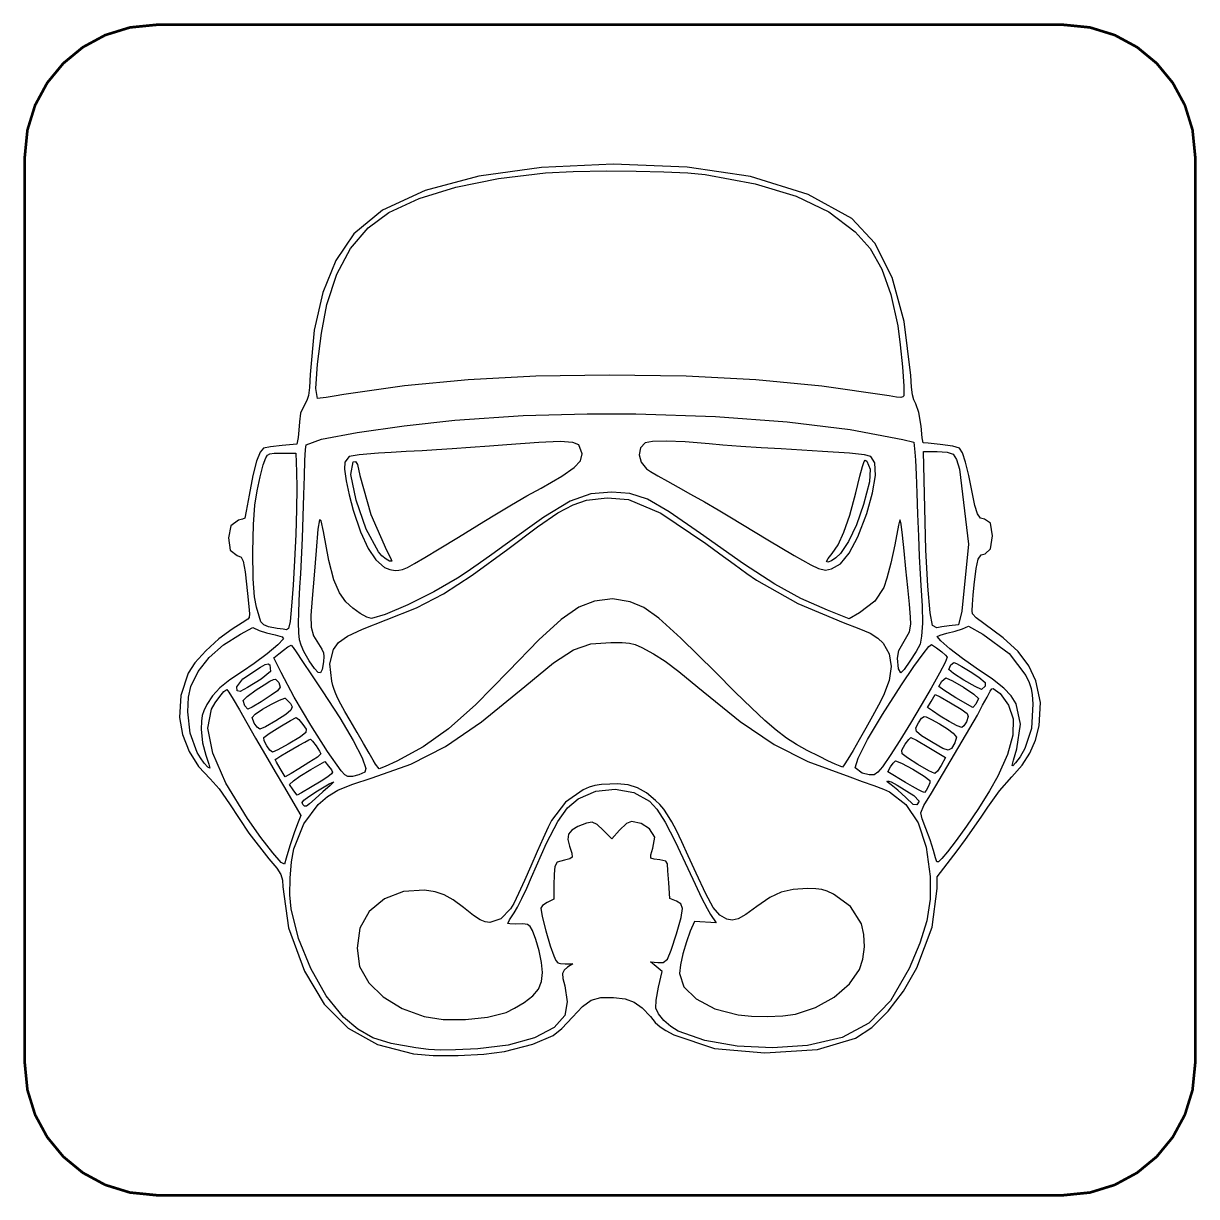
# Model space of a CAD drawing. Extents: x 0 to 7.6, y 0 to 10.9.
# Drawn here: x 4.055 to 7.559, y 0 to 3.504 of the extents above; entities that cross this region are included whole.
import ezdxf

# ---------------------------------------------------------------- set-up
doc = ezdxf.new("R2010")
doc.units = 0
doc.layers.get('0').update_dxf_attribs({"linetype": 'CONTINUOUS'})

msp = doc.modelspace()

# ---------------------------------------------------------------- linework, layer by layer
at = {"color": 1, "const_width": 0.007935}
msp.add_lwpolyline([(4.45247, 3.5), (7.16108, 3.5), (7.24061, 3.49208), (7.31456, 3.46918), (7.38146, 3.43294), (7.43972, 3.38493), (7.48768, 3.32671), (7.52393, 3.25982), (7.54682, 3.18587), (7.55479, 3.10628), (7.55479, 0.397678), (7.54682, 0.318142), (7.52393, 0.244194), (7.48768, 0.1773), (7.43972, 0.119032), (7.38146, 0.071072), (7.31456, 0.034831), (7.24061, 0.011936), (7.16108, 0.00396), (4.45247, 0.00396), (4.37289, 0.011936), (4.29893, 0.034831), (4.23204, 0.071072), (4.17383, 0.119032), (4.12582, 0.1773), (4.08957, 0.244194), (4.06668, 0.318142), (4.05875, 0.397678), (4.05875, 3.10628), (4.06668, 3.18587), (4.08957, 3.25982), (4.12582, 3.32671), (4.17383, 3.38493), (4.23204, 3.43294), (4.29893, 3.46918), (4.37289, 3.49208), (4.45247, 3.5)], close=True, dxfattribs=at)
at = {"color": 0}
for points in [[(5.81586, 3.08333), (5.60189, 3.07406), (5.41482, 3.04818), (5.25433, 3.00478), (5.12744, 2.9464), (5.04124, 2.87543), (4.98785, 2.79563), (4.94878, 2.70057), (4.92333, 2.58794), (4.91081, 2.45551), (4.90869, 2.41639), (4.90603, 2.39274), (4.90136, 2.37733), (4.89344, 2.36313), (4.88217, 2.33968), (4.87896, 2.31381), (4.87771, 2.28911), (4.87522, 2.26731), (4.87169, 2.24756), (4.82736, 2.24382), (4.79286, 2.23981), (4.77219, 2.2354), (4.7615, 2.22347), (4.75082, 2.1965), (4.73996, 2.15397), (4.72885, 2.09538), (4.72011, 2.04682), (4.71556, 2.02593), (4.70931, 2.02371), (4.69672, 2.01997), (4.6741, 2.00347), (4.6671, 1.96778), (4.67269, 1.93115), (4.69347, 1.91465), (4.70469, 1.91021), (4.71132, 1.89817), (4.71669, 1.86604), (4.72428, 1.80126), (4.7284, 1.76269), (4.72987, 1.74056), (4.72857, 1.72971), (4.72461, 1.72478), (4.70785, 1.71386), (4.67839, 1.6951), (4.6384, 1.66581), (4.59918, 1.63021), (4.56651, 1.59418), (4.54633, 1.56353), (4.52512, 1.49669), (4.5204, 1.43093), (4.53017, 1.37972), (4.54992, 1.32975), (4.5779, 1.28461), (4.61236, 1.24772), (4.63954, 1.21815), (4.67003, 1.17285), (4.7276, 1.08572), (4.78771, 1.00873), (4.81114, 0.980794), (4.82378, 0.96186), (4.82889, 0.945475), (4.82992, 0.924968), (4.84636, 0.802137), (4.89393, 0.67296), (4.95313, 0.574815), (5.02496, 0.502496), (5.11279, 0.453668), (5.21983, 0.425781), (5.27864, 0.421169), (5.35346, 0.421169), (5.42947, 0.425456), (5.49169, 0.433485), (5.57607, 0.454915), (5.63721, 0.480578), (5.66276, 0.502007), (5.69467, 0.536133), (5.72424, 0.568088), (5.75049, 0.586535), (5.77962, 0.594401), (5.81771, 0.594726), (5.85172, 0.59044), (5.87924, 0.580567), (5.90332, 0.563422), (5.92725, 0.537381), (5.94206, 0.520074), (5.95628, 0.507107), (5.97342, 0.495714), (5.99724, 0.483018), (6.11876, 0.442492), (6.26932, 0.428928), (6.42638, 0.439561), (6.54036, 0.473361), (6.58903, 0.505317), (6.63781, 0.553276), (6.68354, 0.613661), (6.72299, 0.682725), (6.76899, 0.805012), (6.7844, 0.920139), (6.7844, 0.954915), (6.84332, 1.03261), (6.86876, 1.06695), (6.89464, 1.10303), (6.91786, 1.1365), (6.93539, 1.16314), (6.96989, 1.21218), (7.00694, 1.25412), (7.03792, 1.2889), (7.06114, 1.32454), (7.07764, 1.36301), (7.08849, 1.40619), (7.09315, 1.47601), (7.07915, 1.54025), (7.05751, 1.58535), (7.02556, 1.62761), (6.9815, 1.669), (6.9235, 1.71169), (6.90067, 1.72868), (6.88949, 1.74007), (6.889, 1.74929), (6.88986, 1.76882), (6.89188, 1.79579), (6.89492, 1.82731), (6.90072, 1.87636), (6.90674, 1.90414), (6.91499, 1.91656), (6.92763, 1.91938), (6.94336, 1.935), (6.94922, 1.97342), (6.94287, 2.01107), (6.92503, 2.023), (6.91342, 2.02647), (6.90446, 2.03896), (6.89665, 2.06386), (6.88857, 2.10444), (6.87885, 2.15343), (6.86887, 2.19314), (6.85926, 2.22125), (6.85081, 2.2354), (6.83072, 2.24121), (6.79292, 2.24636), (6.75706, 2.24994), (6.74175, 2.25179), (6.73969, 2.2666), (6.73583, 2.30106), (6.72928, 2.34233), (6.71983, 2.36768), (6.71419, 2.3795), (6.71024, 2.39501), (6.70736, 2.41808), (6.70492, 2.45242), (6.68576, 2.61328), (6.65001, 2.74517), (6.59776, 2.84787), (6.52903, 2.92117), (6.39822, 2.99289), (6.22667, 3.04656), (6.03738, 3.07454), (5.81586, 3.08333)], [(5.79688, 3.06353), (5.8845, 3.06315), (5.96778, 3.06108), (6.03906, 3.05751), (6.09071, 3.05251), (6.24067, 3.02474), (6.36253, 2.98813), (6.46056, 2.94114), (6.53911, 2.882), (6.5835, 2.83132), (6.61843, 2.76986), (6.6454, 2.69417), (6.66607, 2.60092), (6.67393, 2.54432), (6.68078, 2.47792), (6.68479, 2.42085), (6.6844, 2.39204), (6.68153, 2.38835), (6.67503, 2.38699), (6.66222, 2.38803), (6.6404, 2.39128), (6.43978, 2.42014), (6.24214, 2.43951), (6.03467, 2.45042), (5.80469, 2.45367), (5.58479, 2.45014), (5.38265, 2.43946), (5.19331, 2.42133), (5.01183, 2.3954), (4.98329, 2.39074), (4.95899, 2.38687), (4.94146, 2.38428), (4.93332, 2.38331), (4.92817, 2.41331), (4.93283, 2.48676), (4.94467, 2.57878), (4.96137, 2.66461), (4.991, 2.75499), (5.03207, 2.83154), (5.08404, 2.89344), (5.14626, 2.93967), (5.23628, 2.98118), (5.34646, 3.01514), (5.47358, 3.0409), (5.61447, 3.05757), (5.69667, 3.06185), (5.79688, 3.06353)], [(5.73904, 2.33822), (5.88363, 2.33746), (6.12185, 2.32992), (6.33626, 2.31451), (6.52387, 2.29156), (6.68164, 2.26133), (6.71468, 2.25353), (6.71744, 2.22342), (6.71892, 2.19943), (6.72097, 2.15647), (6.72319, 2.10058), (6.72547, 2.03782), (6.72781, 1.97299), (6.73042, 1.91135), (6.73301, 1.85992), (6.73525, 1.82557), (6.73893, 1.76471), (6.73975, 1.71311), (6.73768, 1.67389), (6.73275, 1.64996), (6.72081, 1.62765), (6.70285, 1.59913), (6.68554, 1.57449), (6.67572, 1.56401), (6.66883, 1.57667), (6.66601, 1.60781), (6.66997, 1.63103), (6.68565, 1.65896), (6.70122, 1.68674), (6.7054, 1.70942), (6.70415, 1.73053), (6.7009, 1.76926), (6.69618, 1.81933), (6.69075, 1.87463), (6.68517, 1.92871), (6.68001, 1.97542), (6.67606, 2.00851), (6.67383, 2.02169), (6.67122, 2.01774), (6.66829, 2.00499), (6.6575, 1.94689), (6.64551, 1.89165), (6.63411, 1.84663), (6.62506, 1.81917), (6.59782, 1.77869), (6.55171, 1.74371), (6.52149, 1.72532), (6.45676, 1.75146), (6.3769, 1.78662), (6.29915, 1.82915), (6.20518, 1.89014), (6.07676, 1.98058), (5.9834, 2.04531), (5.9184, 2.08268), (5.86638, 2.09987), (5.81207, 2.10394), (5.74903, 2.09879), (5.68767, 2.07715), (5.60894, 2.02974), (5.49392, 1.9471), (5.45367, 1.91775), (5.41325, 1.88906), (5.37739, 1.86421), (5.35081, 1.84663), (5.28082, 1.80658), (5.20307, 1.76779), (5.13519, 1.7385), (5.09478, 1.72689), (5.07997, 1.73101), (5.06022, 1.74197), (5.03857, 1.75786), (5.01818, 1.77669), (4.99832, 1.80339), (4.98215, 1.84196), (4.96707, 1.90022), (4.95057, 1.986), (4.94374, 2.01828), (4.93869, 2.02169), (4.93408, 1.99311), (4.92882, 1.92925), (4.92296, 1.85585), (4.91689, 1.78674), (4.91319, 1.73589), (4.91444, 1.70101), (4.9216, 1.67492), (4.93571, 1.65044), (4.9459, 1.63493), (4.95101, 1.62369), (4.95221, 1.61263), (4.95074, 1.5975), (4.94683, 1.57438), (4.94228, 1.56407), (4.93522, 1.56543), (4.92421, 1.5771), (4.90842, 1.59988), (4.89264, 1.62804), (4.88385, 1.64703), (4.87907, 1.66331), (4.87711, 1.68354), (4.87679, 1.71442), (4.87722, 1.74278), (4.87858, 1.77968), (4.88053, 1.82036), (4.88297, 1.86008), (4.88824, 1.9669), (4.89242, 2.09549), (4.89393, 2.15196), (4.89567, 2.199), (4.89751, 2.23178), (4.89914, 2.24533), (4.94531, 2.26183), (5.05117, 2.28222), (5.19206, 2.30257), (5.34321, 2.31868), (5.54785, 2.33306), (5.73904, 2.33822)], [(5.65776, 2.25499), (5.59397, 2.25261), (5.49832, 2.24533), (5.44678, 2.24115), (5.39008, 2.23693), (5.33518, 2.23313), (5.2889, 2.23025), (5.24539, 2.22781), (5.19814, 2.22521), (5.15289, 2.22265), (5.11524, 2.22049), (5.05751, 2.21588), (5.02767, 2.21072), (5.01465, 2.19385), (5.01389, 2.17219), (5.01833, 2.13829), (5.02724, 2.09619), (5.03982, 2.04992), (5.06185, 1.98503), (5.08419, 1.93608), (5.10769, 1.90136), (5.13325, 1.87918), (5.14887, 1.87278), (5.16553, 1.87011), (5.17562, 1.87071), (5.18679, 1.87326), (5.20171, 1.87939), (5.22319, 1.89057), (5.25396, 1.90836), (5.29676, 1.93425), (5.35439, 1.96972), (5.42958, 2.01639), (5.4675, 2.03944), (5.51243, 2.06597), (5.55875, 2.09261), (5.60086, 2.11615), (5.6626, 2.15147), (5.69997, 2.17719), (5.71832, 2.19792), (5.72325, 2.21815), (5.71338, 2.24511), (5.69553, 2.2525), (5.65776, 2.25499)], [(5.97424, 2.2564), (5.93326, 2.25543), (5.91178, 2.25097), (5.89763, 2.23606), (5.89372, 2.21582), (5.89996, 2.19396), (5.91601, 2.17404), (5.9279, 2.16596), (5.94976, 2.15278), (5.97835, 2.13639), (6.01069, 2.1186), (6.04769, 2.09825), (6.08908, 2.07482), (6.12989, 2.05117), (6.16499, 2.03017), (6.27772, 1.96186), (6.35704, 1.91476), (6.40657, 1.88672), (6.42996, 1.8756), (6.44997, 1.87088), (6.46869, 1.87489), (6.49561, 1.89014), (6.52126, 1.9215), (6.54682, 1.97092), (6.57346, 2.04025), (6.59125, 2.10189), (6.59956, 2.15364), (6.59804, 2.19135), (6.58637, 2.21089), (6.56739, 2.21539), (6.52197, 2.22011), (6.44168, 2.22581), (6.31799, 2.23307), (6.25825, 2.23671), (6.19786, 2.24072), (6.14388, 2.24474), (6.10331, 2.24821), (6.03179, 2.25401), (5.97424, 2.2564)], [(4.82682, 2.22043), (4.868, 2.22043), (4.87071, 2.16493), (4.87153, 2.11675), (4.87056, 2.05192), (4.86811, 1.97732), (4.86464, 1.89979), (4.8604, 1.82611), (4.85574, 1.76318), (4.85107, 1.71772), (4.84674, 1.69661), (4.84071, 1.69293), (4.83094, 1.69444), (4.81244, 1.69721), (4.787, 1.70161), (4.77235, 1.70719), (4.76421, 1.71685), (4.75836, 1.73335), (4.75136, 1.76085), (4.74533, 1.79101), (4.74126, 1.84511), (4.74001, 1.92567), (4.74149, 2.00743), (4.74571, 2.06494), (4.7531, 2.10764), (4.7621, 2.15001), (4.77121, 2.18539), (4.77881, 2.20688), (4.78353, 2.21457), (4.79036, 2.21858), (4.80344, 2.22017), (4.82682, 2.22043)], [(6.74338, 2.22538), (6.78364, 2.22538), (6.81342, 2.22385), (6.83143, 2.21696), (6.84224, 2.20111), (6.85026, 2.17285), (6.87804, 1.94835), (6.85758, 1.74815), (6.8475, 1.70768), (6.81967, 1.70454), (6.79747, 1.70167), (6.78347, 1.69911), (6.77013, 1.70611), (6.76313, 1.74387), (6.75635, 1.82324), (6.75065, 1.93158), (6.74685, 2.05632), (6.74338, 2.22538)], [(5.04622, 2.19558), (5.05231, 2.18664), (5.0594, 2.15343), (5.09218, 2.03733), (5.13932, 1.93028), (5.1511, 1.90776), (5.15494, 1.89735), (5.1486, 1.89789), (5.13781, 1.90414), (5.12565, 1.91401), (5.11518, 1.92529), (5.07872, 1.99294), (5.04856, 2.07981), (5.03288, 2.15662), (5.03988, 2.19407), (5.04622, 2.19558)], [(6.56922, 2.19954), (6.57411, 2.19618), (6.58382, 2.17312), (6.58149, 2.1351), (6.56435, 2.06706), (6.54324, 2.00612), (6.51953, 1.95617), (6.49479, 1.92074), (6.48122, 1.90821), (6.46793, 1.89893), (6.45774, 1.89475), (6.45372, 1.89725), (6.45871, 1.90543), (6.47081, 1.92046), (6.48844, 1.94683), (6.50553, 1.98454), (6.52274, 2.03558), (6.5409, 2.10183), (6.55339, 2.15132), (6.56119, 2.18104), (6.56592, 2.19558), (6.56922, 2.19954)], [(5.79801, 2.08692), (5.86242, 2.08192), (5.95904, 2.04139), (6.09343, 1.95068), (6.13504, 1.9196), (6.17731, 1.88861), (6.21522, 1.86139), (6.24392, 1.84147), (6.3674, 1.77149), (6.50304, 1.71436), (6.55051, 1.6971), (6.58393, 1.68235), (6.60693, 1.66829), (6.62304, 1.65306), (6.64057, 1.62153), (6.6466, 1.58365), (6.64094, 1.54139), (6.62375, 1.49669), (6.60867, 1.46799), (6.5906, 1.43457), (6.5709, 1.39914), (6.55117, 1.36426), (6.53276, 1.33257), (6.51736, 1.30669), (6.50635, 1.28923), (6.50125, 1.28277), (6.49442, 1.28521), (6.47911, 1.29194), (6.45763, 1.30187), (6.43213, 1.31402), (6.39561, 1.3323), (6.36367, 1.3501), (6.33365, 1.36957), (6.303, 1.3929), (6.26893, 1.42215), (6.22894, 1.45947), (6.18033, 1.507), (6.12056, 1.56683), (6.0185, 1.66818), (5.9529, 1.72808), (5.90788, 1.75976), (5.86746, 1.77632), (5.81424, 1.78564), (5.7601, 1.77849), (5.71354, 1.7601), (5.66129, 1.72396), (5.59435, 1.66287), (5.50358, 1.56933), (5.40576, 1.46961), (5.32394, 1.39669), (5.24854, 1.34283), (5.16982, 1.30018), (5.13493, 1.28434), (5.11768, 1.27772), (5.1059, 1.29129), (5.09939, 1.30301), (5.08697, 1.32482), (5.07042, 1.35362), (5.05149, 1.38628), (5.03103, 1.42144), (5.01519, 1.44917), (5.00315, 1.47086), (4.99425, 1.48801), (4.98768, 1.50206), (4.98286, 1.51438), (4.979, 1.52642), (4.97542, 1.53961), (4.97, 1.59076), (4.98074, 1.63368), (4.99599, 1.655), (5.02225, 1.67399), (5.06717, 1.69504), (5.13835, 1.72233), (5.22879, 1.7589), (5.30968, 1.80063), (5.39556, 1.85601), (5.50114, 1.9336), (5.59, 2.00006), (5.65132, 2.04189), (5.6964, 2.06614), (5.73654, 2.07981), (5.79801, 2.08692)], [(4.73975, 1.69933), (4.7589, 1.69114), (4.78076, 1.68375), (4.80647, 1.6774), (4.82775, 1.67165), (4.83117, 1.66536), (4.81456, 1.64811), (4.78261, 1.62142), (4.74436, 1.59256), (4.70893, 1.56863), (4.67074, 1.54346), (4.6416, 1.51969), (4.61951, 1.49567), (4.60249, 1.46929), (4.59326, 1.45122), (4.58822, 1.43653), (4.58621, 1.41997), (4.58599, 1.39615), (4.58908, 1.35541), (4.59993, 1.31803), (4.60883, 1.29177), (4.61128, 1.27957), (4.60542, 1.28266), (4.595, 1.29416), (4.58333, 1.31017), (4.57368, 1.3265), (4.55236, 1.38368), (4.54622, 1.44803), (4.54818, 1.49197), (4.55512, 1.52333), (4.57699, 1.56825), (4.60975, 1.61019), (4.65213, 1.64785), (4.70301, 1.6799), (4.73975, 1.69933)], [(6.87782, 1.7035), (6.92068, 1.67942), (6.99914, 1.62218), (7.04926, 1.55593), (7.05886, 1.5351), (7.06461, 1.51764), (7.06776, 1.49821), (7.06956, 1.4714), (7.06614, 1.39828), (7.04557, 1.33832), (7.03157, 1.31386), (7.01833, 1.29503), (7.01036, 1.28624), (7.00808, 1.28743), (7.01178, 1.30295), (7.02181, 1.33697), (7.03331, 1.41103), (7.01964, 1.47151), (7.00499, 1.49511), (6.98286, 1.51844), (6.94933, 1.54514), (6.90039, 1.57867), (6.85965, 1.60715), (6.82226, 1.63585), (6.79497, 1.6595), (6.7844, 1.67264), (6.79269, 1.67725), (6.81278, 1.68235), (6.83817, 1.68853), (6.85949, 1.69569), (6.87782, 1.7035)], [(4.85471, 1.64714), (4.86083, 1.6404), (4.86925, 1.62728), (4.8884, 1.59831), (4.91536, 1.55789), (4.94738, 1.51019), (4.99935, 1.43024), (5.03993, 1.3622), (5.06689, 1.31027), (5.07785, 1.27843), (5.07487, 1.26763), (5.05692, 1.25998), (5.03717, 1.25478), (5.02414, 1.25445), (5.01426, 1.25977), (5.00379, 1.27154), (4.96278, 1.3297), (4.91292, 1.40836), (4.86367, 1.49203), (4.82433, 1.56532), (4.8029, 1.60867), (4.8176, 1.62104), (4.83143, 1.63217), (4.84397, 1.64154), (4.85471, 1.64714)], [(5.80963, 1.65511), (5.84337, 1.65489), (5.86501, 1.6531), (5.88194, 1.64849), (5.90153, 1.63981), (5.93685, 1.62153), (5.9714, 1.59939), (6.01281, 1.56799), (6.06874, 1.52186), (6.19581, 1.419), (6.29704, 1.34988), (6.39763, 1.29959), (6.52279, 1.2532), (6.56039, 1.24013), (6.59526, 1.22732), (6.62358, 1.21636), (6.64144, 1.20855), (6.68994, 1.1715), (6.72694, 1.11594), (6.75163, 1.04351), (6.76324, 0.955946), (6.76264, 0.887912), (6.75288, 0.82346), (6.73247, 0.756674), (6.70014, 0.681369), (6.64426, 0.584526), (6.58003, 0.517632), (6.49994, 0.475043), (6.39669, 0.451064), (6.29253, 0.443793), (6.18696, 0.449164), (6.08957, 0.466254), (6.01004, 0.493924), (5.98833, 0.507704), (5.96767, 0.52615), (5.95156, 0.545736), (5.94347, 0.562825), (5.94439, 0.586968), (5.95128, 0.624946), (5.96213, 0.672146), (5.9451, 0.68674), (5.92806, 0.701389), (5.94922, 0.698785), (5.96604, 0.699056), (5.97814, 0.709147), (5.98975, 0.735568), (6.00515, 0.784885), (6.01888, 0.83355), (6.02344, 0.860568), (6.01882, 0.874078), (6.00493, 0.881999), (5.98557, 0.8903), (5.98247, 0.937175), (5.97999, 0.973199), (5.9784, 0.993924), (5.97319, 1.00223), (5.95518, 1.00537), (5.93832, 1.0076), (5.92904, 1.0108), (5.9291, 1.02116), (5.93489, 1.04058), (5.94108, 1.07378), (5.92492, 1.09847), (5.89985, 1.11409), (5.87142, 1.11979), (5.85558, 1.11431), (5.8349, 1.09386), (5.81239, 1.06798), (5.78657, 1.09429), (5.76856, 1.11106), (5.75375, 1.11789), (5.73633, 1.11572), (5.7105, 1.10531), (5.69228, 1.09483), (5.6824, 1.0823), (5.68033, 1.06662), (5.68554, 1.0465), (5.69299, 1.02544), (5.69385, 1.01394), (5.6869, 1.0083), (5.67074, 1.00494), (5.64893, 0.999024), (5.64236, 0.985622), (5.64019, 0.962836), (5.63932, 0.929253), (5.63932, 0.888021), (5.61957, 0.877929), (5.60563, 0.868869), (5.59983, 0.861111), (5.60449, 0.836372), (5.6155, 0.793403), (5.62836, 0.748753), (5.63867, 0.71875), (5.64492, 0.705294), (5.65056, 0.69835), (5.65869, 0.695692), (5.67247, 0.695258), (5.69607, 0.69515), (5.68007, 0.684896), (5.66949, 0.676324), (5.66482, 0.666124), (5.66564, 0.651367), (5.67144, 0.629124), (5.6785, 0.581489), (5.67204, 0.540582), (5.64019, 0.504937), (5.58106, 0.474392), (5.5025, 0.452094), (5.41233, 0.440864), (5.34554, 0.438043), (5.30024, 0.437446), (5.26465, 0.439344), (5.22721, 0.443847), (5.15326, 0.456976), (5.09814, 0.474338), (5.05339, 0.499567), (5.01074, 0.536242), (4.95919, 0.599826), (4.91303, 0.680989), (4.87657, 0.770617), (4.85439, 0.859483), (4.85081, 0.901585), (4.85113, 0.951118), (4.85503, 0.999621), (4.86214, 1.03836), (4.89176, 1.11366), (4.93479, 1.1709), (4.96251, 1.19504), (4.9936, 1.21387), (5.03569, 1.23123), (5.09668, 1.25092), (5.21208, 1.29194), (5.31494, 1.34408), (5.42264, 1.41792), (5.55279, 1.52382), (5.63786, 1.59375), (5.69803, 1.63331), (5.74978, 1.65093), (5.80963, 1.65511)], [(6.76671, 1.64908), (6.78239, 1.63867), (6.79769, 1.62717), (6.80925, 1.61719), (6.81392, 1.61133), (6.80778, 1.59537), (6.79101, 1.56299), (6.76633, 1.51882), (6.73649, 1.4675), (6.70426, 1.41368), (6.67236, 1.36203), (6.6435, 1.31728), (6.62056, 1.28391), (6.60726, 1.26763), (6.59554, 1.25993), (6.58117, 1.25955), (6.55985, 1.26508), (6.53863, 1.28071), (6.54758, 1.30973), (6.57617, 1.36496), (6.62071, 1.43994), (6.67763, 1.52815), (6.71468, 1.58306), (6.74175, 1.62125), (6.75896, 1.64318), (6.76671, 1.64908)], [(4.78549, 1.59147), (4.79081, 1.58822), (4.79237, 1.56858), (4.76449, 1.54551), (4.72358, 1.52001), (4.70182, 1.50896), (4.69319, 1.51042), (4.69168, 1.52246), (4.70979, 1.54633), (4.76247, 1.58128), (4.77701, 1.58908), (4.78549, 1.59147)], [(6.83376, 1.59494), (6.84224, 1.59169), (6.85726, 1.58344), (6.88297, 1.56782), (6.90799, 1.55106), (6.92708, 1.535), (6.92731, 1.52408), (6.91624, 1.51481), (6.89708, 1.52344), (6.8641, 1.54253), (6.83279, 1.56261), (6.81896, 1.57411), (6.82497, 1.5886), (6.83376, 1.59494)], [(4.80811, 1.54579), (4.81717, 1.5351), (4.82178, 1.52154), (4.81364, 1.51085), (4.79486, 1.49713), (4.76508, 1.47814), (4.73763, 1.46213), (4.72456, 1.4554), (4.71636, 1.46544), (4.71143, 1.48178), (4.72265, 1.49408), (4.74968, 1.51346), (4.77387, 1.52886), (4.79053, 1.53901), (4.80138, 1.54449), (4.80811, 1.54579)], [(6.81039, 1.54921), (6.83003, 1.54058), (6.86301, 1.52106), (6.89399, 1.50022), (6.90776, 1.48779), (6.89914, 1.47076), (6.89051, 1.46035), (6.83996, 1.49007), (6.80419, 1.51221), (6.78933, 1.52354), (6.79769, 1.53901), (6.81039, 1.54921)], [(4.66189, 1.51465), (4.66786, 1.50678), (4.68126, 1.48529), (4.70008, 1.45356), (4.72233, 1.41471), (4.74837, 1.36898), (4.77761, 1.31825), (4.80642, 1.26877), (4.83128, 1.22667), (4.88368, 1.13856), (4.87343, 1.11312), (4.86376, 1.08621), (4.85092, 1.0472), (4.83963, 1.01118), (4.83485, 0.99311), (4.82497, 0.997613), (4.79937, 1.02642), (4.76372, 1.07259), (4.72379, 1.12902), (4.65972, 1.23427), (4.62033, 1.32444), (4.6059, 1.3986), (4.61669, 1.45578), (4.62761, 1.47488), (4.64106, 1.49403), (4.6536, 1.50879), (4.66189, 1.51465)], [(6.9509, 1.51779), (6.97179, 1.50228), (6.99707, 1.46778), (7.01053, 1.42736), (7.0096, 1.37804), (6.99447, 1.32053), (6.96517, 1.25548), (6.94015, 1.21202), (6.90707, 1.15929), (6.87185, 1.10655), (6.84065, 1.0631), (6.81478, 1.02989), (6.79764, 1.00933), (6.7876, 0.999783), (6.7831, 0.999403), (6.77886, 1.01134), (6.77263, 1.03375), (6.76275, 1.06548), (6.74994, 1.09977), (6.73936, 1.12842), (6.73503, 1.14643), (6.74431, 1.16791), (6.76676, 1.2047), (6.90403, 1.43815), (6.91954, 1.46729), (6.933, 1.49181), (6.94282, 1.50922), (6.94769, 1.51682), (6.9509, 1.51779)], [(4.83513, 1.48839), (4.83697, 1.48828), (4.85243, 1.47293), (4.85721, 1.46229), (4.85357, 1.45242), (4.83826, 1.43978), (4.80832, 1.42063), (4.77789, 1.40338), (4.76069, 1.39615), (4.7525, 1.40153), (4.74408, 1.41439), (4.73796, 1.43137), (4.74685, 1.44129), (4.76899, 1.45617), (4.79542, 1.47119), (4.81961, 1.48307), (4.83513, 1.48839)], [(6.77761, 1.49914), (6.79249, 1.49274), (6.82378, 1.47515), (6.8559, 1.45551), (6.87349, 1.44282), (6.87696, 1.43343), (6.87164, 1.41818), (6.86404, 1.40619), (6.85721, 1.40115), (6.84424, 1.40636), (6.82031, 1.41911), (6.79297, 1.43522), (6.76975, 1.45042), (6.75532, 1.46067), (6.76579, 1.479), (6.7736, 1.49251), (6.77761, 1.49914)], [(4.86942, 1.43072), (4.87722, 1.42464), (4.88932, 1.40989), (4.89899, 1.39583), (4.89828, 1.38585), (4.88222, 1.37321), (4.84581, 1.35135), (4.815, 1.33426), (4.79856, 1.32709), (4.79075, 1.33306), (4.78136, 1.34668), (4.77408, 1.36149), (4.77279, 1.37098), (4.78857, 1.38287), (4.82021, 1.40315), (4.85226, 1.42225), (4.86942, 1.43072)], [(6.74533, 1.43354), (6.75092, 1.43283), (6.76753, 1.42524), (6.79107, 1.41194), (6.81483, 1.39703), (6.83192, 1.38455), (6.84224, 1.3725), (6.83643, 1.35536), (6.82721, 1.33876), (6.81706, 1.33323), (6.80046, 1.33865), (6.77203, 1.35503), (6.73753, 1.37625), (6.72179, 1.38921), (6.72017, 1.40007), (6.72819, 1.41493), (6.73763, 1.42882), (6.74533, 1.43354)], [(6.70568, 1.37142), (6.72244, 1.36274), (6.7589, 1.34163), (6.8094, 1.31179), (6.79611, 1.28733), (6.78515, 1.27024), (6.77746, 1.2634), (6.75868, 1.27192), (6.72656, 1.29036), (6.69536, 1.31017), (6.67925, 1.3227), (6.67839, 1.33339), (6.68858, 1.35102), (6.69949, 1.3654), (6.70568, 1.37142)], [(4.91168, 1.36654), (4.91792, 1.36019), (4.92865, 1.34587), (4.93886, 1.33073), (4.94342, 1.32194), (4.93289, 1.31288), (4.90767, 1.29633), (4.87717, 1.27778), (4.85433, 1.26394), (4.83681, 1.25347), (4.82118, 1.27892), (4.81039, 1.2972), (4.80658, 1.30539), (4.81179, 1.30881), (4.82389, 1.31608), (4.84056, 1.32596), (4.85949, 1.33697), (4.87836, 1.34793), (4.89486, 1.35737), (4.90674, 1.36404), (4.91168, 1.36654)], [(4.95454, 1.29948), (4.96625, 1.28586), (4.9745, 1.27501), (4.97797, 1.2679), (4.97478, 1.26275), (4.96403, 1.25412), (4.9439, 1.24094), (4.91265, 1.22173), (4.88504, 1.20557), (4.87239, 1.19878), (4.86794, 1.2035), (4.86014, 1.21479), (4.84993, 1.23085), (4.86089, 1.24143), (4.88075, 1.25591), (4.91319, 1.27577), (4.95454, 1.29948)], [(6.65994, 1.30105), (6.67768, 1.29422), (6.71137, 1.27615), (6.74496, 1.25597), (6.76247, 1.24273), (6.76204, 1.23546), (6.75749, 1.2239), (6.75097, 1.21289), (6.7461, 1.20692), (6.7404, 1.20855), (6.72781, 1.21468), (6.71013, 1.22434), (6.68924, 1.23654), (6.63618, 1.26861), (6.64492, 1.28358), (6.65289, 1.29492), (6.65994, 1.30105)], [(4.98156, 1.23855), (4.97071, 1.22732), (4.94938, 1.20898), (4.92583, 1.18766), (4.9094, 1.17274), (4.90012, 1.16602), (4.89469, 1.16591), (4.88975, 1.17084), (4.88737, 1.17681), (4.89219, 1.18403), (4.90674, 1.19499), (4.93354, 1.21197), (4.96767, 1.23226), (4.98156, 1.23855)], [(5.82867, 1.23253), (5.80658, 1.2321), (5.78108, 1.23041), (5.76188, 1.22754), (5.74501, 1.2226), (5.72651, 1.21468), (5.67372, 1.17806), (5.63222, 1.12299), (5.62201, 1.10286), (5.60688, 1.07042), (5.58882, 1.03017), (5.56988, 0.986544), (5.55106, 0.943685), (5.53353, 0.905328), (5.5191, 0.87576), (5.50988, 0.85905), (5.48042, 0.829264), (5.44775, 0.818739), (5.43349, 0.820096), (5.419, 0.826064), (5.39914, 0.839572), (5.36876, 0.863607), (5.33832, 0.886285), (5.31147, 0.901258), (5.28413, 0.910428), (5.25228, 0.915474), (5.18956, 0.911567), (5.13271, 0.888997), (5.08746, 0.851346), (5.05979, 0.801921), (5.05138, 0.741971), (5.05875, 0.686632), (5.08599, 0.638781), (5.12933, 0.596192), (5.18549, 0.561524), (5.25131, 0.537272), (5.30854, 0.5287), (5.37538, 0.528375), (5.44135, 0.535644), (5.49621, 0.550022), (5.52132, 0.562338), (5.55062, 0.579753), (5.57628, 0.599338), (5.59299, 0.619249), (5.602, 0.641818), (5.60476, 0.669162), (5.60211, 0.698568), (5.59526, 0.733453), (5.58567, 0.767578), (5.57482, 0.794706), (5.56793, 0.806424), (5.55994, 0.8125), (5.54682, 0.814507), (5.52458, 0.813965), (5.50797, 0.814074), (5.50114, 0.815864), (5.50672, 0.826335), (5.52013, 0.847168), (5.53011, 0.864421), (5.54335, 0.890408), (5.55811, 0.92155), (5.57264, 0.954428), (5.61692, 1.05507), (5.65061, 1.12022), (5.68007, 1.16081), (5.71181, 1.1875), (5.764, 1.2105), (5.82189, 1.21691), (5.87793, 1.20703), (5.92481, 1.18104), (5.9471, 1.15674), (5.97179, 1.11833), (6.00168, 1.06087), (6.03961, 0.979383), (6.06071, 0.933485), (6.08046, 0.892307), (6.09674, 0.860297), (6.10721, 0.84196), (6.12381, 0.817817), (6.05903, 0.821181), (6.04665, 0.792589), (6.03494, 0.761068), (6.02458, 0.725424), (6.01719, 0.691894), (6.01443, 0.666667), (6.02772, 0.626519), (6.06451, 0.590169), (6.12007, 0.560981), (6.18967, 0.542264), (6.22917, 0.538465), (6.27632, 0.537706), (6.32292, 0.539876), (6.36083, 0.544814), (6.42051, 0.564399), (6.47613, 0.595757), (6.52197, 0.634983), (6.55231, 0.67806), (6.56233, 0.709418), (6.56674, 0.745768), (6.56521, 0.782389), (6.55767, 0.814507), (6.5255, 0.866319), (6.4745, 0.903646), (6.45546, 0.912435), (6.43967, 0.917318), (6.42193, 0.919488), (6.39703, 0.919922), (6.35394, 0.917589), (6.31799, 0.909179), (6.28375, 0.892904), (6.24582, 0.866808), (6.21235, 0.842557), (6.1894, 0.829428), (6.17199, 0.825467), (6.15533, 0.828504), (6.13514, 0.840007), (6.11535, 0.863499), (6.09261, 0.903754), (6.06386, 0.96544), (6.04058, 1.01747), (6.02126, 1.05946), (6.0051, 1.09294), (5.99126, 1.1193), (5.97894, 1.14003), (5.96729, 1.15663), (5.95551, 1.17057), (5.94287, 1.18321), (5.91553, 1.20611), (5.88938, 1.22125), (5.86143, 1.22966), (5.82867, 1.23253)], [(6.63542, 1.24159), (6.64638, 1.23844), (6.66456, 1.22917), (6.71408, 1.19775), (6.73008, 1.18142), (6.72364, 1.16992), (6.71278, 1.17144), (6.69032, 1.19179), (6.66639, 1.21419), (6.64654, 1.2296), (6.63444, 1.23872), (6.63542, 1.24159)]]:
    msp.add_lwpolyline(points, close=True, dxfattribs=at)

doc.saveas('drawing.dxf')
